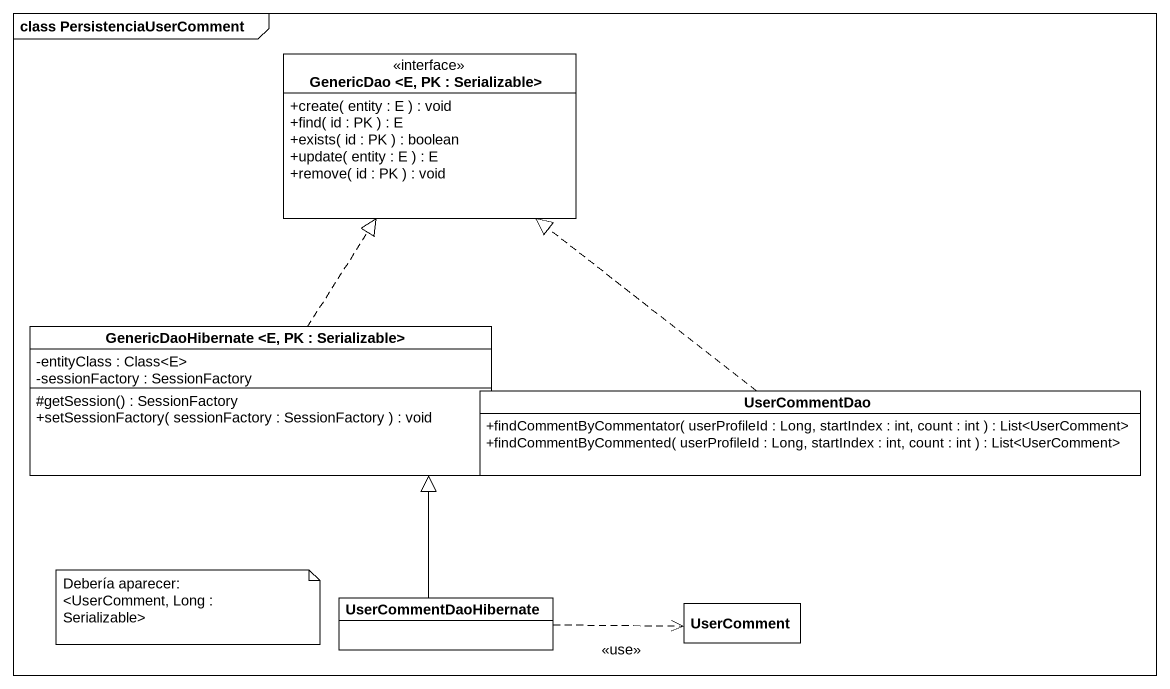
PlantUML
@startuml
mainframe class PersistenciaUserComment
hide circle
hide empty members
skinparam classAttributeIconSize 0
interface "GenericDao <E, PK : Serializable>" as GenericDao_E_PK_Serializable {
  +create( entity : E ) : void
  +find( id : PK ) : E
  +exists( id : PK ) : boolean
  +update( entity : E ) : E
  +remove( id : PK ) : void
}
class "GenericDaoHibernate <E, PK : Serializable>" as GenericDaoHibernate_E_PK {
  -entityClass : Class<E>
  -sessionFactory : SessionFactory
  #getSession() : SessionFactory
  +setSessionFactory( sessionFactory : SessionFactory ) : void
}
class UserCommentDao {
  +findCommentByCommentator( userProfileId : Long, startIndex : int, count : int ) : List<UserComment>
  +findCommentByCommented( userProfileId : Long, startIndex : int, count : int ) : List<UserComment>
}
class UserCommentDaoHibernate
class UserComment
GenericDaoHibernate_E_PK .up.|> GenericDao_E_PK_Serializable
UserCommentDao .up.|> GenericDao_E_PK_Serializable
UserCommentDaoHibernate -up-|> GenericDaoHibernate_E_PK
UserCommentDaoHibernate .right.> UserComment : <<use>>
note as N1
  Debería aparecer:
  <UserComment, Long : Serializable>
end note
@enduml
